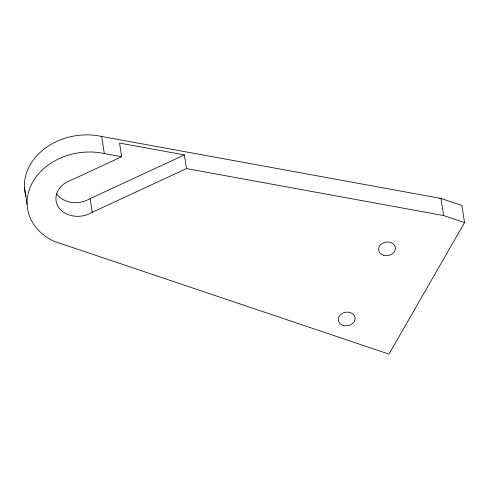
<?xml version="1.0" encoding="UTF-8"?>
<svg xmlns="http://www.w3.org/2000/svg" width="489" height="489" viewBox="0 0 489 489"><rect width="100%" height="100%" fill="white"/><g stroke="black" fill="none" stroke-linecap="round" stroke-linejoin="round"><path stroke-width="0.73" d="M464.55 222.599L388.981 354.115L53.949 241.254A58.778 47.311 -8.8 0 1 32.855 181.829A58.778 47.311 -8.8 0 1 104.328 153.583L121.669 156.749L119.554 143.063L184.377 154.903L186.492 168.589L443.609 215.545L464.55 222.599L461.903 205.496L440.962 198.442L101.681 136.474A58.778 47.311 -8.8 0 0 25.19 193.296M121.669 156.749L71.461 180.031A23.331 18.784 -8.8 0 0 58.399 207.036A23.331 18.784 -8.8 0 0 92.238 212.293L186.492 168.589M56.48 193.656A23.331 18.784 -8.8 0 0 90.117 198.607L184.377 154.903M443.609 215.545L440.962 198.442A188.057 60.453 -71.4 0 0 439.739 198.717M101.681 136.474L104.328 153.583M90.117 198.607L92.238 212.293M24.45 187.25L27.097 204.359M25.923 196.26A58.778 47.311 -8.8 0 1 25.526 194.787M343.052 325.301A8.46 6.809 -8.8 0 0 355.106 317.978A8.46 6.809 -8.8 0 0 341.958 313.553A8.46 6.809 -8.8 0 0 343.052 325.301M383.358 255.16A8.46 6.809 -8.8 0 0 395.412 247.837A8.46 6.809 -8.8 0 0 382.264 243.412A8.46 6.809 -8.8 0 0 383.358 255.16"/></g></svg>
